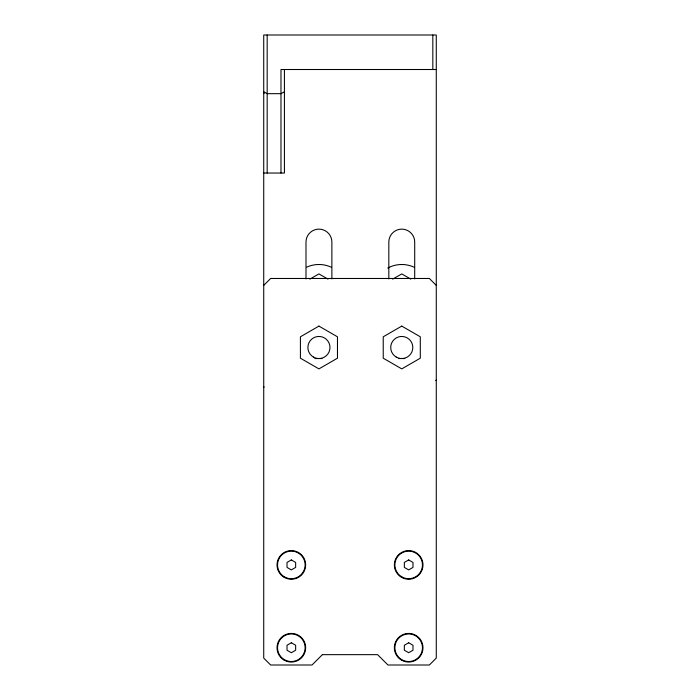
<?xml version="1.0" encoding="UTF-8"?>
<svg xmlns="http://www.w3.org/2000/svg" width="700" height="700" viewBox="0 0 700 700"><rect width="100%" height="100%" fill="white"/><g stroke="black" fill="none" stroke-linecap="round" stroke-linejoin="round"><path stroke-width="1.05" d="M263.725 285.381L270.629 278.477L429.371 278.477L436.275 285.381M435.741 380.642L436.275 380.109M309.855 279.151L318.938 273.91L328.02 279.151M392.683 279.151L401.765 273.91L410.848 279.151M284.428 91.805L280.98 93.669L267.172 93.669L263.725 91.805M436.275 69.51L280.98 69.51L280.98 173.04M263.725 173.04L284.428 173.04L284.428 69.51M314.912 358.54L321.956 358.54M398.746 358.54L404.784 358.54M263.725 387.012L264.259 387.012M263.725 93.17L264.259 93.249M432.828 35L432.828 69.51M414.706 278.95L414.706 242.069A12.941 12.941 0 0 0 401.765 229.127A12.941 12.941 0 0 0 388.824 242.069L388.824 278.95M331.879 278.95L331.879 242.069A12.941 12.941 0 0 0 318.938 229.127A12.941 12.941 0 0 0 305.996 242.069L305.996 278.95M267.172 35L267.172 173.04M387.713 268.091A29.339 29.339 0 0 1 413.954 267.146M306.757 267.146A29.339 29.339 0 0 1 331.126 267.146M322.394 654.649L312.034 665L270.629 665L263.725 658.096L263.725 35L436.275 35L436.275 658.096L429.371 665L387.966 665L377.606 654.649L322.394 654.649M318.938 326.104L300.414 336.796L300.414 358.199L318.938 368.891L337.47 358.199L337.47 336.796L318.938 326.104M401.765 326.104L383.233 336.796L383.233 358.199L401.765 368.891L420.297 358.199L420.297 336.796L401.765 326.104M291.331 559.939L287.017 562.424L287.017 567.411L291.331 569.896L295.645 567.411L295.645 562.424L291.331 559.939M408.669 559.939L404.355 562.424L404.355 567.411L408.669 569.896L412.983 567.411L412.983 562.424L408.669 559.939M291.331 642.766L287.017 645.251L287.017 650.239L291.331 652.724L295.645 650.239L295.645 645.251L291.331 642.766M408.669 642.766L404.355 645.251L404.355 650.239L408.669 652.724L412.983 650.239L412.983 645.251L408.669 642.766M284.174 660.144A14.324 14.324 0 0 0 305.655 647.745A14.324 14.324 0 0 0 284.174 635.337A14.324 14.324 0 0 0 284.174 660.144M401.511 660.144A14.324 14.324 0 0 0 422.993 647.745A14.324 14.324 0 0 0 401.511 635.337A14.324 14.324 0 0 0 401.511 660.144M284.174 577.325A14.324 14.324 0 0 0 305.655 564.918A14.324 14.324 0 0 0 284.174 552.519A14.324 14.324 0 0 0 284.174 577.325M401.511 577.325A14.324 14.324 0 0 0 422.993 564.918A14.324 14.324 0 0 0 401.511 552.519A14.324 14.324 0 0 0 401.511 577.325M396.244 357.061A11.042 11.042 0 0 0 412.808 347.498A11.042 11.042 0 0 0 396.244 337.934A11.042 11.042 0 0 0 396.244 357.061M313.416 357.061A11.042 11.042 0 0 0 329.98 347.498A11.042 11.042 0 0 0 313.416 337.934A11.042 11.042 0 0 0 313.416 357.061M401.765 659.697A13.807 13.807 0 0 0 422.476 647.745A13.807 13.807 0 0 0 401.765 635.793A13.807 13.807 0 0 0 401.765 659.697M284.428 659.697A13.807 13.807 0 0 0 305.139 647.745A13.807 13.807 0 0 0 284.428 635.793A13.807 13.807 0 0 0 284.428 659.697M401.765 576.87A13.807 13.807 0 0 0 422.476 564.918A13.807 13.807 0 0 0 401.765 552.965A13.807 13.807 0 0 0 401.765 576.87M284.428 576.87A13.807 13.807 0 0 0 305.139 564.918A13.807 13.807 0 0 0 284.428 552.965A13.807 13.807 0 0 0 284.428 576.87"/></g></svg>
